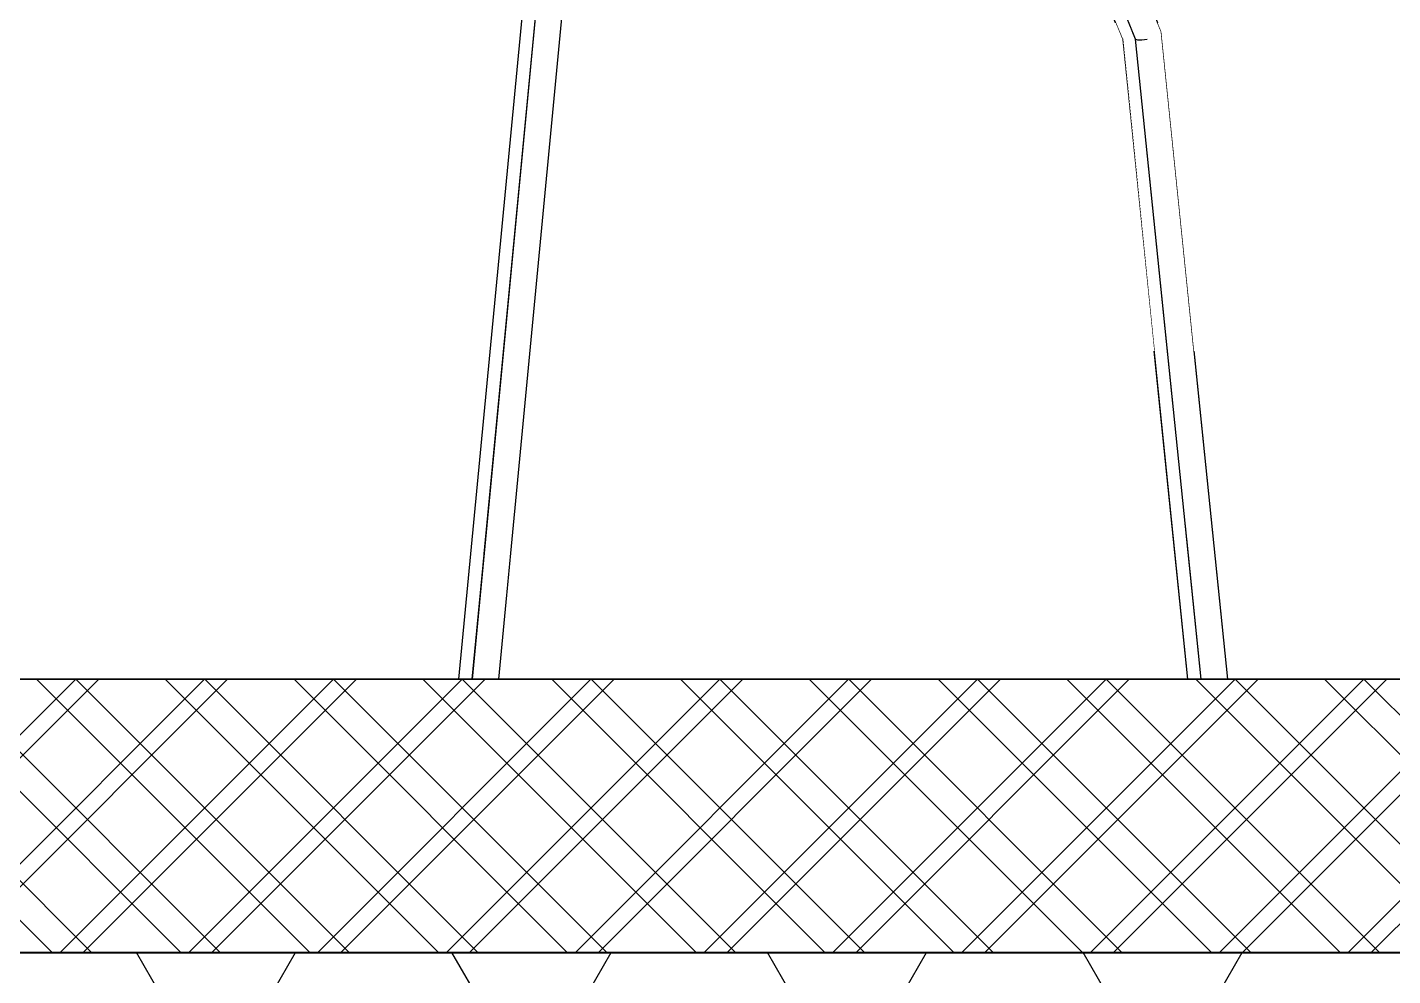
# Model space of a CAD drawing. Header units: millimetres. Extents: x -242231 to 419123, y -2399 to 525285.
# Drawn here: x -215368 to -214619, y 26305 to 26825 of the extents above; entities that cross this region are included whole.
import ezdxf

# ---------------------------------------------------------------- set-up
doc = ezdxf.new("R2010")
doc.units = ezdxf.units.MM
doc.set_wipeout_variables(frame=1)
doc.linetypes.add('Wipeout_Contour', pattern=[1000, 0, -1000])

msp = doc.modelspace()

# ---------------------------------------------------------------- linework, layer by layer
at = {"linetype": 'Continuous'}
msp.add_line((-218111.428, 26317.467), (-212732.089, 26317.467), dxfattribs=at)

# ---------------------------------------------------------------- wipeouts: each hides what was drawn before it
at = {"color": 254, "linetype": 'Wipeout_Contour', "lineweight": 0, "ltscale": 33167.587408}
msp.add_wipeout([(-215095.992, 26839.963), (-215131.564, 26467.467), (-215131.519, 26467.467), (-215099.46, 26803.274)], dxfattribs=at)
at = {"color": 254, "linetype": 'Wipeout_Contour', "lineweight": 0, "ltscale": 34626.904603}
msp.add_wipeout([(-214731.176, 26467.467), (-214732.786, 26483.629), (-214767.155, 26818.604), (-214767.204, 26818.626)], dxfattribs=at)

# ---------------------------------------------------------------- next in the draw order: wipeouts: each hides what was drawn before it
at = {"color": 254, "linetype": 'Wipeout_Contour', "lineweight": 0, "ltscale": 24939.774418}
msp.add_wipeout([(-215095.992, 26839.963), (-215099.45, 26803.376), (-215095.965, 26839.881)], dxfattribs=at)
at = {"color": 254, "linetype": 'Wipeout_Contour', "lineweight": 0, "ltscale": 43203.578329}
msp.add_wipeout([(-214767.204, 26818.626), (-214767.155, 26818.604), (-214767.157, 26818.626), (-214772.335, 26831.201), (-214772.4, 26831.25)], dxfattribs=at)
at = {"color": 254, "linetype": 'Wipeout_Contour', "lineweight": 0, "ltscale": 25979.39333}
msp.add_wipeout([(-214753.425, 26694.589), (-214739.437, 26564.509), (-214739.479, 26564.946)], dxfattribs=at)
at = {"color": 254, "linetype": 'Wipeout_Contour', "lineweight": 0, "ltscale": 26012.623535}
msp.add_wipeout([(-214731.128, 26467.467), (-214732.786, 26483.629), (-214731.176, 26467.467)], dxfattribs=at)

# ---------------------------------------------------------------- next in the draw order: wipeouts: each hides what was drawn before it
at = {"color": 254, "linetype": 'Wipeout_Contour', "lineweight": 0, "ltscale": 24902.087553}
msp.add_wipeout([(-215094.853, 26840.466), (-215095.957, 26839.963), (-215131.519, 26467.467)], dxfattribs=at)
at = {"color": 254, "linetype": 'Wipeout_Contour', "lineweight": 0, "ltscale": 34561.86174}
msp.add_wipeout([(-214766.864, 26819.525), (-214772.407, 26832.987), (-214772.355, 26831.25), (-214767.157, 26818.626)], dxfattribs=at)

# ---------------------------------------------------------------- next in the draw order: wipeouts: each hides what was drawn before it
at = {"color": 254, "linetype": 'Wipeout_Contour', "lineweight": 0, "ltscale": 24906.605513}
msp.add_wipeout([(-215092.566, 26840.466), (-215094.853, 26840.466), (-215130.442, 26467.467)], dxfattribs=at)
at = {"color": 254, "linetype": 'Wipeout_Contour', "lineweight": 0, "ltscale": 34565.201695}
msp.add_wipeout([(-214765.229, 26820.645), (-214771.204, 26835.155), (-214772.407, 26832.987), (-214766.864, 26819.525)], dxfattribs=at)

# ---------------------------------------------------------------- next in the draw order: wipeouts: each hides what was drawn before it
at = {"color": 254, "linetype": 'Wipeout_Contour', "lineweight": 0, "ltscale": 24860.170706}
msp.add_wipeout([(-215094.853, 26840.466), (-215131.519, 26467.467), (-215130.444, 26467.467)], dxfattribs=at)
at = {"color": 254, "linetype": 'Wipeout_Contour', "lineweight": 0, "ltscale": 43215.376187}
msp.add_wipeout([(-214762.577, 26821.765), (-214767.815, 26834.485), (-214769.659, 26836.662), (-214771.204, 26835.155), (-214765.229, 26820.645)], dxfattribs=at)

# ---------------------------------------------------------------- next in the draw order: wipeouts: each hides what was drawn before it
at = {"color": 254, "linetype": 'Wipeout_Contour', "lineweight": 0, "ltscale": 24914.200481}
msp.add_wipeout([(-215089.55, 26839.963), (-215092.566, 26840.466), (-215128.139, 26467.467)], dxfattribs=at)
at = {"color": 254, "linetype": 'Wipeout_Contour', "lineweight": 0, "ltscale": 25958.206472}
msp.add_wipeout([(-214730.744, 26467.467), (-214766.864, 26819.525), (-214767.157, 26818.626)], dxfattribs=at)

# ---------------------------------------------------------------- next in the draw order: wipeouts: each hides what was drawn before it
at = {"color": 254, "linetype": 'Wipeout_Contour', "lineweight": 0, "ltscale": 24865.802757}
msp.add_wipeout([(-215092.566, 26840.466), (-215130.442, 26467.467), (-215128.143, 26467.467)], dxfattribs=at)
at = {"color": 254, "linetype": 'Wipeout_Contour', "lineweight": 0, "ltscale": 25985.768257}
msp.add_wipeout([(-214730.744, 26467.467), (-214767.157, 26818.626), (-214731.128, 26467.467)], dxfattribs=at)

# ---------------------------------------------------------------- next in the draw order: wipeouts: each hides what was drawn before it
at = {"color": 254, "linetype": 'Wipeout_Contour', "lineweight": 0, "ltscale": 34583.865022}
msp.add_wipeout([(-214765.073, 26831.25), (-214767.815, 26834.485), (-214762.577, 26821.765), (-214761.316, 26822.125)], dxfattribs=at)
at = {"color": 254, "linetype": 'Wipeout_Contour', "lineweight": 0, "ltscale": 24844.874298}
msp.add_wipeout([(-215124.237, 26467.467), (-215114.972, 26564.48), (-215125.066, 26467.467)], dxfattribs=at)

# ---------------------------------------------------------------- next in the draw order: wipeouts: each hides what was drawn before it
at = {"color": 254, "linetype": 'Wipeout_Contour', "lineweight": 0, "ltscale": 24874.147754}
msp.add_wipeout([(-215089.55, 26839.963), (-215128.139, 26467.467), (-215125.072, 26467.467)], dxfattribs=at)
at = {"color": 254, "linetype": 'Wipeout_Contour', "lineweight": 0, "ltscale": 25988.263047}
msp.add_wipeout([(-214729, 26467.467), (-214766.864, 26819.525), (-214730.742, 26467.467)], dxfattribs=at)

# ---------------------------------------------------------------- next in the draw order: linework, layer by layer
at = {"linetype": 'Continuous'}
for p, q in [((-215095.992, 26839.963), (-215131.564, 26467.467)), ((-215095.957, 26839.963), (-215131.521, 26467.467))]:
    msp.add_line(p, q, dxfattribs=at)

# ---------------------------------------------------------------- next in the draw order: wipeouts: each hides what was drawn before it
at = {"color": 254, "linetype": 'Wipeout_Contour', "lineweight": 0, "ltscale": 25961.931378}
msp.add_wipeout([(-214728.993, 26467.467), (-214765.229, 26820.645), (-214766.864, 26819.525)], dxfattribs=at)

# ---------------------------------------------------------------- next in the draw order: wipeouts: each hides what was drawn before it
at = {"color": 254, "linetype": 'Wipeout_Contour', "lineweight": 0, "ltscale": 24880.201026}
msp.add_wipeout([(-215088.664, 26839.963), (-215124.237, 26467.467), (-215123.875, 26467.467)], dxfattribs=at)
at = {"color": 254, "linetype": 'Wipeout_Contour', "lineweight": 0, "ltscale": 25994.483139}
msp.add_wipeout([(-214726.233, 26467.467), (-214765.229, 26820.645), (-214728.993, 26467.467)], dxfattribs=at)

# ---------------------------------------------------------------- next in the draw order: wipeouts: each hides what was drawn before it
at = {"color": 254, "linetype": 'Wipeout_Contour', "lineweight": 0, "ltscale": 24964.118292}
msp.add_wipeout([(-215075.622, 26835.39), (-215109.712, 26467.467), (-215074.518, 26835.892)], dxfattribs=at)
at = {"color": 254, "linetype": 'Wipeout_Contour', "lineweight": 0, "ltscale": 25969.048671}
msp.add_wipeout([(-214726.226, 26467.467), (-214762.577, 26821.765), (-214765.229, 26820.645)], dxfattribs=at)

# ---------------------------------------------------------------- next in the draw order: linework, layer by layer
at = {"linetype": 'Continuous'}
for p, q in [((-214767.204, 26818.626), (-214772.4, 26831.25)), ((-214767.157, 26818.626), (-214772.355, 26831.25)), ((-214767.204, 26818.626), (-214767.155, 26818.604))]:
    msp.add_line(p, q, dxfattribs=at)

# ---------------------------------------------------------------- next in the draw order: wipeouts: each hides what was drawn before it
at = {"color": 254, "linetype": 'Wipeout_Contour', "lineweight": 0, "ltscale": 24920.6126}
msp.add_wipeout([(-215075.622, 26835.39), (-215110.788, 26467.467), (-215109.719, 26467.467)], dxfattribs=at)
at = {"color": 254, "linetype": 'Wipeout_Contour', "lineweight": 0, "ltscale": 34671.842515}
msp.add_wipeout([(-214723.849, 26467.467), (-214733.461, 26561.16), (-214762.577, 26821.765), (-214726.226, 26467.467)], dxfattribs=at)

# ---------------------------------------------------------------- next in the draw order: wipeouts: each hides what was drawn before it
at = {"color": 254, "linetype": 'Wipeout_Contour', "lineweight": 0, "ltscale": 24923.412288}
msp.add_wipeout([(-215088.664, 26839.963), (-215123.874, 26467.467), (-215088.367, 26839.057)], dxfattribs=at)
at = {"color": 254, "linetype": 'Wipeout_Contour', "lineweight": 0, "ltscale": 34616.688391}
msp.add_wipeout([(-214759.876, 26818.626), (-214761.316, 26822.125), (-214762.577, 26821.765), (-214733.502, 26561.552)], dxfattribs=at)

# ---------------------------------------------------------------- next in the draw order: linework, layer by layer
at = {"linetype": 'Continuous'}
for p, q in [((-214731.183, 26467.467), (-214767.204, 26818.626)), ((-214731.128, 26467.467), (-214767.157, 26818.626))]:
    msp.add_line(p, q, dxfattribs=at)

# ---------------------------------------------------------------- next in the draw order: wipeouts: each hides what was drawn before it
at = {"color": 254, "linetype": 'Wipeout_Contour', "lineweight": 0, "ltscale": 24882.505153}
msp.add_wipeout([(-215088.367, 26839.057), (-215123.874, 26467.467), (-215122.152, 26467.467)], dxfattribs=at)

# ---------------------------------------------------------------- next in the draw order: wipeouts: each hides what was drawn before it
at = {"color": 254, "linetype": 'Wipeout_Contour', "lineweight": 0, "ltscale": 33252.087387}
msp.add_wipeout([(-215077.908, 26835.39), (-215110.803, 26467.467), (-215110.788, 26467.467), (-215075.622, 26835.39)], dxfattribs=at)
at = {"color": 254, "linetype": 'Wipeout_Contour', "lineweight": 0, "ltscale": 26050.196452}
msp.add_wipeout([(-214709.31, 26467.467), (-214745.744, 26822.663), (-214709.693, 26467.467)], dxfattribs=at)

# ---------------------------------------------------------------- next in the draw order: wipeouts: each hides what was drawn before it
at = {"color": 254, "linetype": 'Wipeout_Contour', "lineweight": 0, "ltscale": 24914.908793}
msp.add_wipeout([(-215077.908, 26835.39), (-215113.089, 26467.467), (-215110.803, 26467.467)], dxfattribs=at)
at = {"color": 254, "linetype": 'Wipeout_Contour', "lineweight": 0, "ltscale": 25980.385421}
msp.add_wipeout([(-214723.849, 26467.467), (-214758.769, 26818.128), (-214759.876, 26818.626)], dxfattribs=at)

# ---------------------------------------------------------------- next in the draw order: wipeouts: each hides what was drawn before it
at = {"color": 254, "linetype": 'Wipeout_Contour', "lineweight": 0, "ltscale": 24927.022805}
msp.add_wipeout([(-215088.367, 26839.057), (-215122.145, 26467.467), (-215086.728, 26837.928)], dxfattribs=at)
at = {"color": 254, "linetype": 'Wipeout_Contour', "lineweight": 0, "ltscale": 26009.371183}
msp.add_wipeout([(-214722.8, 26467.467), (-214758.769, 26818.128), (-214723.849, 26467.467)], dxfattribs=at)

# ---------------------------------------------------------------- next in the draw order: wipeouts: each hides what was drawn before it
at = {"color": 254, "linetype": 'Wipeout_Contour', "lineweight": 0, "ltscale": 24888.538844}
msp.add_wipeout([(-215086.728, 26837.928), (-215122.145, 26467.467), (-215119.405, 26467.467)], dxfattribs=at)
at = {"color": 254, "linetype": 'Wipeout_Contour', "lineweight": 0, "ltscale": 26021.717199}
msp.add_wipeout([(-214709.694, 26467.467), (-214745.744, 26822.663), (-214746.037, 26821.765)], dxfattribs=at)

# ---------------------------------------------------------------- next in the draw order: wipeouts: each hides what was drawn before it
at = {"color": 254, "linetype": 'Wipeout_Contour', "lineweight": 0, "ltscale": 33242.226419}
msp.add_wipeout([(-215080.924, 26835.892), (-215113.109, 26467.467), (-215113.089, 26467.467), (-215077.908, 26835.39)], dxfattribs=at)
at = {"color": 254, "linetype": 'Wipeout_Contour', "lineweight": 0, "ltscale": 26047.777548}
msp.add_wipeout([(-214709.694, 26467.467), (-214746.037, 26821.765), (-214711.436, 26467.467)], dxfattribs=at)

# ---------------------------------------------------------------- next in the draw order: wipeouts: each hides what was drawn before it
at = {"color": 254, "linetype": 'Wipeout_Contour', "lineweight": 0, "ltscale": 24906.519995}
msp.add_wipeout([(-215080.924, 26835.892), (-215116.16, 26467.467), (-215113.109, 26467.467)], dxfattribs=at)
at = {"color": 254, "linetype": 'Wipeout_Contour', "lineweight": 0, "ltscale": 34664.213343}
msp.add_wipeout([(-214722.784, 26467.467), (-214756.482, 26818.128), (-214758.769, 26818.128), (-214722.8, 26467.467)], dxfattribs=at)

# ---------------------------------------------------------------- next in the draw order: wipeouts: each hides what was drawn before it
at = {"color": 254, "linetype": 'Wipeout_Contour', "lineweight": 0, "ltscale": 33217.813401}
msp.add_wipeout([(-215086.728, 26837.928), (-215119.405, 26467.467), (-215119.392, 26467.467), (-215084.072, 26836.798)], dxfattribs=at)
at = {"color": 254, "linetype": 'Wipeout_Contour', "lineweight": 0, "ltscale": 26015.043208}
msp.add_wipeout([(-214720.512, 26467.467), (-214756.482, 26818.128), (-214722.784, 26467.467)], dxfattribs=at)

# ---------------------------------------------------------------- next in the draw order: wipeouts: each hides what was drawn before it
at = {"color": 254, "linetype": 'Wipeout_Contour', "lineweight": 0, "ltscale": 24897.108913}
msp.add_wipeout([(-215084.072, 26836.798), (-215119.392, 26467.467), (-215116.179, 26467.467)], dxfattribs=at)
at = {"color": 254, "linetype": 'Wipeout_Contour', "lineweight": 0, "ltscale": 26017.923988}
msp.add_wipeout([(-214711.443, 26467.467), (-214746.037, 26821.765), (-214747.671, 26820.645)], dxfattribs=at)

# ---------------------------------------------------------------- next in the draw order: wipeouts: each hides what was drawn before it
at = {"color": 254, "linetype": 'Wipeout_Contour', "lineweight": 0, "ltscale": 33229.994344}
msp.add_wipeout([(-215084.072, 26836.798), (-215116.179, 26467.467), (-215116.16, 26467.467), (-215080.924, 26835.892)], dxfattribs=at)
at = {"color": 254, "linetype": 'Wipeout_Contour', "lineweight": 0, "ltscale": 26041.619455}
msp.add_wipeout([(-214711.443, 26467.467), (-214747.671, 26820.645), (-214714.195, 26467.467)], dxfattribs=at)

# ---------------------------------------------------------------- next in the draw order: linework, layer by layer
at = {"linetype": 'Continuous'}
for p, q in [((-215088.664, 26839.963), (-215124.237, 26467.467)), ((-215074.518, 26835.892), (-215109.712, 26467.467))]:
    msp.add_line(p, q, dxfattribs=at)

# ---------------------------------------------------------------- next in the draw order: wipeouts: each hides what was drawn before it
at = {"color": 254, "linetype": 'Wipeout_Contour', "lineweight": 0, "ltscale": 34674.09103}
msp.add_wipeout([(-214720.491, 26467.467), (-214753.467, 26818.626), (-214756.482, 26818.128), (-214720.512, 26467.467)], dxfattribs=at)

# ---------------------------------------------------------------- next in the draw order: wipeouts: each hides what was drawn before it
at = {"color": 254, "linetype": 'Wipeout_Contour', "lineweight": 0, "ltscale": 34592.882741}
msp.add_wipeout([(-214759.876, 26818.626), (-214758.769, 26818.128), (-214763.774, 26830.285), (-214765.073, 26831.25)], dxfattribs=at)
at = {"color": 254, "linetype": 'Wipeout_Contour', "lineweight": 0, "ltscale": 26023.455187}
msp.add_wipeout([(-214717.447, 26467.467), (-214753.467, 26818.626), (-214720.491, 26467.467)], dxfattribs=at)

# ---------------------------------------------------------------- next in the draw order: wipeouts: each hides what was drawn before it
at = {"color": 254, "linetype": 'Wipeout_Contour', "lineweight": 0, "ltscale": 34698.783655}
msp.add_wipeout([(-214714.195, 26467.467), (-214747.671, 26820.645), (-214750.323, 26819.525), (-214714.21, 26467.467)], dxfattribs=at)

# ---------------------------------------------------------------- next in the draw order: wipeouts: each hides what was drawn before it
at = {"color": 254, "linetype": 'Wipeout_Contour', "lineweight": 0, "ltscale": 26032.939784}
msp.add_wipeout([(-214714.21, 26467.467), (-214750.323, 26819.525), (-214717.426, 26467.467)], dxfattribs=at)

# ---------------------------------------------------------------- next in the draw order: wipeouts: each hides what was drawn before it
at = {"color": 254, "linetype": 'Wipeout_Contour', "lineweight": 0, "ltscale": 34686.4287}
msp.add_wipeout([(-214717.426, 26467.467), (-214750.323, 26819.525), (-214753.467, 26818.626), (-214717.447, 26467.467)], dxfattribs=at)

# ---------------------------------------------------------------- next in the draw order: hatches: boundary and pattern name
at = {"linetype": 'Continuous', "lineweight": 0}
h = msp.add_hatch(dxfattribs=at)
h.set_pattern_fill('GRID_5X5_DIAGONAL', color=1, style=0, pattern_type=2)
h.set_pattern_definition([(45, (-223402.723, 26467.467), (-35.35534, 35.35534), []), (135, (-223402.723, 26467.467), (35.35534, 35.35534), [])])
h.paths.add_polyline_path([(-218111.428, 26317.467), (-212732.089, 26317.467), (-212732.089, 26467.467), (-218111.428, 26467.467)], flags=0)

# ---------------------------------------------------------------- next in the draw order: linework, layer by layer
at = {"linetype": 'Continuous'}
msp.add_line((-218111.428, 26467.467), (-212732.089, 26467.467), dxfattribs=at)

# ---------------------------------------------------------------- next in the draw order: wipeouts: each hides what was drawn before it
at = {"color": 254, "linetype": 'Wipeout_Contour', "lineweight": 0, "ltscale": 34644.621821}
msp.add_wipeout([(-214746.037, 26821.765), (-214745.744, 26822.663), (-214752.494, 26839.06), (-214752.441, 26837.322)], dxfattribs=at)

# ---------------------------------------------------------------- next in the draw order: wipeouts: each hides what was drawn before it
at = {"color": 254, "linetype": 'Wipeout_Contour', "lineweight": 0, "ltscale": 34641.319756}
msp.add_wipeout([(-214747.671, 26820.645), (-214746.037, 26821.765), (-214752.441, 26837.322), (-214753.644, 26835.155)], dxfattribs=at)
at = {"color": 254, "linetype": 'Wipeout_Contour', "lineweight": 0, "ltscale": 47530.797585}
msp.add_wipeout([(-218170.911, 25384.267), (-212841.547, 25384.267), (-212841.547, 26317.467), (-218111.428, 26317.467), (-218168.692, 26317.467), (-218168.692, 26214.311), (-218170.911, 26214.311)], dxfattribs=at)

# ---------------------------------------------------------------- next in the draw order: linework, layer by layer
at = {"color": 1, "linetype": 'Continuous', "lineweight": 0}
for p, q in [((-215354.52, 26317.282), (-215504.704, 26467.467)), ((-215479.235, 26317.282), (-215329.051, 26467.467)), ((-215283.809, 26317.282), (-215433.994, 26467.467)), ((-215408.525, 26317.282), (-215258.34, 26467.467)), ((-215213.099, 26317.282), (-215363.283, 26467.467)), ((-215337.814, 26317.282), (-215187.63, 26467.467)), ((-215142.388, 26317.282), (-215292.572, 26467.467)), ((-215267.103, 26317.282), (-215116.919, 26467.467)), ((-215071.677, 26317.282), (-215221.862, 26467.467)), ((-215196.393, 26317.282), (-215046.208, 26467.467)), ((-214788.835, 26317.282), (-214939.019, 26467.467)), ((-214913.55, 26317.282), (-214763.366, 26467.467)), ((-214718.124, 26317.282), (-214868.308, 26467.467)), ((-214842.839, 26317.282), (-214692.655, 26467.467)), ((-214647.413, 26317.282), (-214797.598, 26467.467)), ((-214772.129, 26317.282), (-214621.944, 26467.467)), ((-214576.703, 26317.282), (-214726.887, 26467.467)), ((-214701.418, 26317.282), (-214551.234, 26467.467)), ((-214505.992, 26317.282), (-214656.176, 26467.467)), ((-214630.707, 26317.282), (-214480.523, 26467.467))]:
    msp.add_line(p, q, dxfattribs=at)
at = {"linetype": 'Continuous'}
for p, q in [((-217910.997, 26317.282), (-212927.672, 26317.282)), ((-212925.832, 26317.467), (-217910.377, 26317.467))]:
    msp.add_line(p, q, dxfattribs=at)
at = {"color": 251, "linetype": 'Continuous', "lineweight": 25}
for p, q in [((-215250.899, 26217.919), (-215308.373, 26317.467)), ((-215278.465, 26217.919), (-215220.991, 26317.467)), ((-215077.694, 26217.919), (-215135.168, 26317.467)), ((-215105.26, 26217.919), (-215047.786, 26317.467)), ((-214904.489, 26217.919), (-214961.963, 26317.467)), ((-214932.055, 26217.919), (-214874.581, 26317.467)), ((-214731.284, 26217.919), (-214788.758, 26317.467)), ((-214758.85, 26217.919), (-214701.376, 26317.467))]:
    msp.add_line(p, q, dxfattribs=at)

# ---------------------------------------------------------------- next in the draw order: wipeouts: each hides what was drawn before it
at = {"color": 254, "linetype": 'Wipeout_Contour', "lineweight": 0, "ltscale": 34599.828447}
msp.add_wipeout([(-214758.769, 26818.128), (-214756.482, 26818.128), (-214761.486, 26830.285), (-214763.774, 26830.285)], dxfattribs=at)

# ---------------------------------------------------------------- next in the draw order: wipeouts: each hides what was drawn before it
at = {"color": 254, "linetype": 'Wipeout_Contour', "lineweight": 0, "ltscale": 34633.337009}
msp.add_wipeout([(-214750.323, 26819.525), (-214747.671, 26820.645), (-214753.644, 26835.155), (-214755.865, 26832.987)], dxfattribs=at)

# ---------------------------------------------------------------- next in the draw order: linework, layer by layer
at = {"linetype": 'Continuous'}
msp.add_line((-214709.31, 26467.467), (-214745.744, 26822.663), dxfattribs=at)

# ---------------------------------------------------------------- next in the draw order: wipeouts: each hides what was drawn before it
at = {"color": 254, "linetype": 'Wipeout_Contour', "lineweight": 0, "ltscale": 34610.314416}
msp.add_wipeout([(-214756.482, 26818.128), (-214753.467, 26818.626), (-214758.664, 26831.25), (-214761.486, 26830.285)], dxfattribs=at)

# ---------------------------------------------------------------- next in the draw order: wipeouts: each hides what was drawn before it
at = {"color": 254, "linetype": 'Wipeout_Contour', "lineweight": 0, "ltscale": 34622.272024}
msp.add_wipeout([(-214753.467, 26818.626), (-214750.323, 26819.525), (-214755.865, 26832.987), (-214758.664, 26831.25)], dxfattribs=at)

# ---------------------------------------------------------------- next in the draw order: linework, layer by layer
at = {"linetype": 'Continuous'}
for p, q in [((-214745.744, 26822.663), (-214752.494, 26839.06)), ((-214759.876, 26818.626), (-214765.073, 26831.25)), ((-214759.876, 26818.626), (-214758.769, 26818.128)), ((-214723.856, 26467.467), (-214759.876, 26818.626)), ((-214758.769, 26818.128), (-214756.482, 26818.128)), ((-214756.482, 26818.128), (-214753.467, 26818.626))]:
    msp.add_line(p, q, dxfattribs=at)

# ---------------------------------------------------------------- next in the draw order: wipeouts: each hides what was drawn before it
at = {"color": 254, "linetype": 'Wipeout_Contour', "lineweight": 0, "ltscale": 42742.05464}
msp.add_wipeout([(-214767.204, 26818.626), (-214770.843, 26827.467), (-215004.848, 26827.467), (-215004.848, 26647.467), (-214749.644, 26647.467)], dxfattribs=at)

# ---------------------------------------------------------------- next in the draw order: wipeouts: each hides what was drawn before it
at = {"color": 254, "linetype": 'Wipeout_Contour', "lineweight": 0, "ltscale": 46747.627172}
msp.add_wipeout([(-213034.848, 26647.467), (-213034.848, 26827.467), (-214747.722, 26827.467), (-214745.744, 26822.663), (-214727.774, 26647.467)], dxfattribs=at)
at = {"color": 254, "linetype": 'Wipeout_Contour', "lineweight": 0, "ltscale": 33695.347458}
msp.add_wipeout([(-214954.848, 26467.467), (-214954.848, 26647.467), (-215004.848, 26647.467), (-215004.848, 26467.467)], dxfattribs=at)

# ---------------------------------------------------------------- next in the draw order: linework, layer by layer
at = {"linetype": 'Continuous'}
msp.add_line((-212732.166, 26467.467), (-218111.428, 26467.467), dxfattribs=at)
at = {"color": 1, "linetype": 'Continuous', "lineweight": 0}
for p, q in [((-215000.967, 26317.282), (-215151.151, 26467.467)), ((-215125.682, 26317.282), (-214975.498, 26467.467)), ((-214930.256, 26317.282), (-215080.44, 26467.467)), ((-215054.971, 26317.282), (-214904.787, 26467.467)), ((-214859.545, 26317.282), (-215009.73, 26467.467)), ((-214984.261, 26317.282), (-214834.076, 26467.467))]:
    msp.add_line(p, q, dxfattribs=at)

doc.saveas('drawing.dxf')
